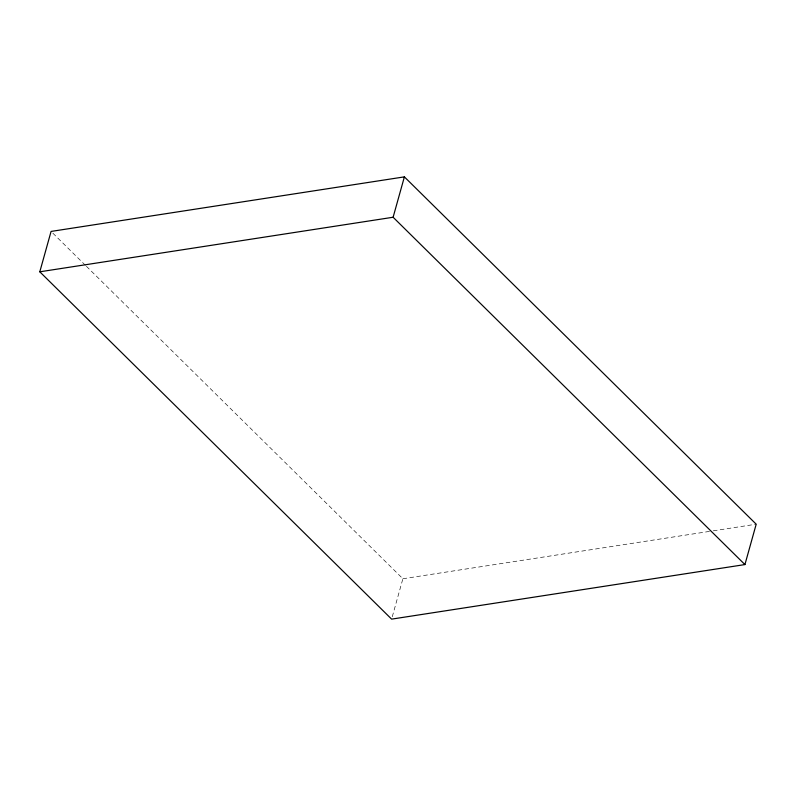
<?xml version="1.0" encoding="UTF-8"?>
<svg xmlns="http://www.w3.org/2000/svg" width="796" height="796" viewBox="0 0 796 796"><rect width="100%" height="100%" fill="white"/><g stroke="black" fill="none" stroke-linecap="round" stroke-linejoin="round"><path stroke-width="0.6" stroke-dasharray="3.98 2.98" d="M392.279 616.751L402.885 578.752L86.436 266.332M402.885 578.752L712.032 531.012M713.266 530.823L756.2 524.196M52.844 233.168L85.55 265.456"/><path stroke-width="1.19" d="M39.8 271.804L51.073 231.427L404.388 176.871L756.2 524.196L744.927 564.573L391.612 619.129L39.8 271.804L393.115 217.248L744.927 564.573M393.115 217.248L404.388 176.871"/></g></svg>
